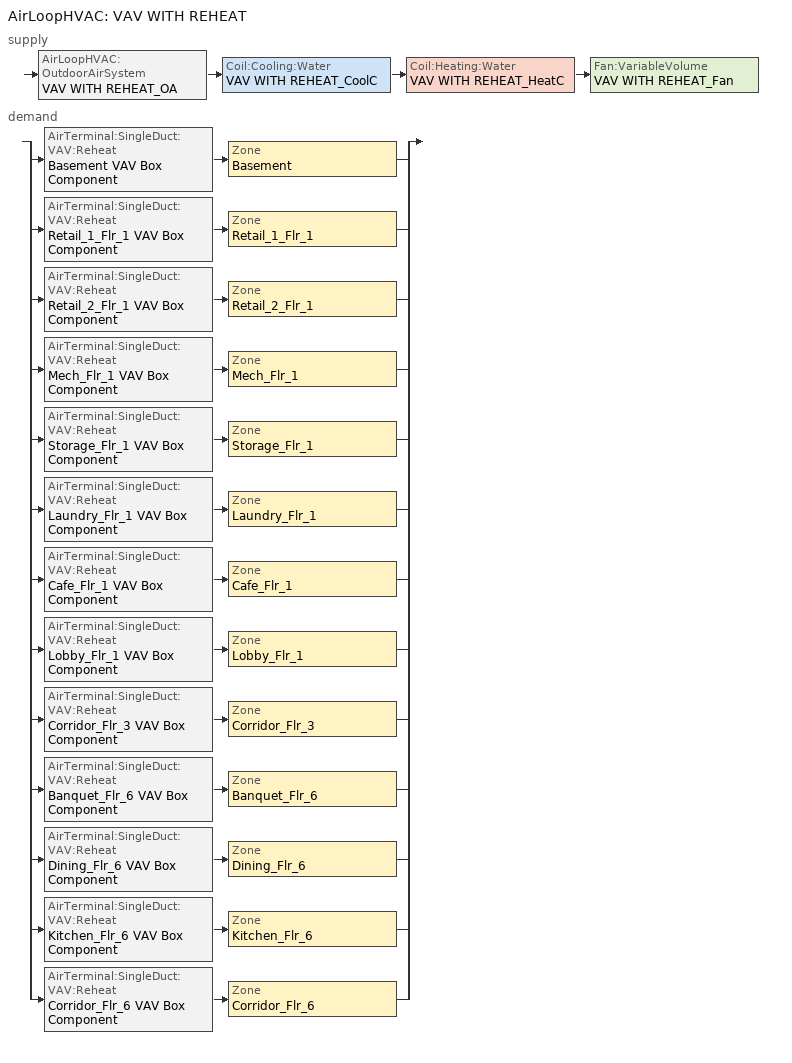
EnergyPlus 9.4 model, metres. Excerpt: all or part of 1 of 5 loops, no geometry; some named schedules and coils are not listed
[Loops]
AirLoopHVAC 'VAV WITH REHEAT'
 supply: AirLoopHVAC:OutdoorAirSystem 'VAV WITH REHEAT_OA' > Coil:Cooling:Water 'VAV WITH REHEAT_CoolC' > Coil:Heating:Water 'VAV WITH REHEAT_HeatC' > Fan:VariableVolume 'VAV WITH REHEAT_Fan'
 demand: split
  | AirTerminal:SingleDuct:VAV:Reheat 'Basement VAV Box Component' > Zone 'Basement'
  | AirTerminal:SingleDuct:VAV:Reheat 'Retail_1_Flr_1 VAV Box Component' > Zone 'Retail_1_Flr_1'
  | AirTerminal:SingleDuct:VAV:Reheat 'Retail_2_Flr_1 VAV Box Component' > Zone 'Retail_2_Flr_1'
  | AirTerminal:SingleDuct:VAV:Reheat 'Mech_Flr_1 VAV Box Component' > Zone 'Mech_Flr_1'
  | AirTerminal:SingleDuct:VAV:Reheat 'Storage_Flr_1 VAV Box Component' > Zone 'Storage_Flr_1'
  | AirTerminal:SingleDuct:VAV:Reheat 'Laundry_Flr_1 VAV Box Component' > Zone 'Laundry_Flr_1'
  | AirTerminal:SingleDuct:VAV:Reheat 'Cafe_Flr_1 VAV Box Component' > Zone 'Cafe_Flr_1'
  | AirTerminal:SingleDuct:VAV:Reheat 'Lobby_Flr_1 VAV Box Component' > Zone 'Lobby_Flr_1'
  | AirTerminal:SingleDuct:VAV:Reheat 'Corridor_Flr_3 VAV Box Component' > Zone 'Corridor_Flr_3'
  | AirTerminal:SingleDuct:VAV:Reheat 'Banquet_Flr_6 VAV Box Component' > Zone 'Banquet_Flr_6'
  | AirTerminal:SingleDuct:VAV:Reheat 'Dining_Flr_6 VAV Box Component' > Zone 'Dining_Flr_6'
  | AirTerminal:SingleDuct:VAV:Reheat 'Kitchen_Flr_6 VAV Box Component' > Zone 'Kitchen_Flr_6'
  | AirTerminal:SingleDuct:VAV:Reheat 'Corridor_Flr_6 VAV Box Component' > Zone 'Corridor_Flr_6'
[AirLoopHVAC]
VAV WITH REHEAT: Design supply air flow rate=Autosize
[AirTerminal:SingleDuct:VAV:Reheat] Availability schedule=ALWAYS_ON; Convergence tolerance=0.001; Damper heating action=ReverseWithLimits; Maximum air flow rate=Autosize; Maximum flow fraction during reheat=0.5; Maximum hot water or steam flow rate=Autosize; Maximum reheat air temperature=40; Minimum hot water or steam flow rate=0; Zone minimum air flow input method=Constant
Name | Constant minimum air flow fraction | Reheat coil
Banquet_Flr_6 VAV Box Component | 0.88 | Banquet_Flr_6 VAV Box Reheat Coil
Basement VAV Box Component | 0.495193 | Basement VAV Box Reheat Coil
Cafe_Flr_1 VAV Box Component | 0.9 | Cafe_Flr_1 VAV Box Reheat Coil
Corridor_Flr_3 VAV Box Component | 0.493834 | Corridor_Flr_3 VAV Box Reheat Coil
Corridor_Flr_6 VAV Box Component | 0.217151 | Corridor_Flr_6 VAV Box Reheat Coil
Dining_Flr_6 VAV Box Component | 0.86 | Dining_Flr_6 VAV Box Reheat Coil
Kitchen_Flr_6 VAV Box Component | 0.2 | Kitchen_Flr_6 VAV Box Reheat Coil
Laundry_Flr_1 VAV Box Component | 0.2 | Laundry_Flr_1 VAV Box Reheat Coil
Lobby_Flr_1 VAV Box Component | 0.64 | Lobby_Flr_1 VAV Box Reheat Coil
Mech_Flr_1 VAV Box Component | 0.2 | Mech_Flr_1 VAV Box Reheat Coil
Retail_1_Flr_1 VAV Box Component | 0.242981 | Retail_1_Flr_1 VAV Box Reheat Coil
Retail_2_Flr_1 VAV Box Component | 0.5 | Retail_2_Flr_1 VAV Box Reheat Coil
Storage_Flr_1 VAV Box Component | 0.720093 | Storage_Flr_1 VAV Box Reheat Coil
[Coil:Cooling:Water]
VAV WITH REHEAT_CoolC: Availability schedule=ALWAYS_ON; Design air flow rate=Autosize; Design inlet air humidity ratio=Autosize; Design inlet air temperature=Autosize; Design inlet water temperature=Autosize; Design outlet air humidity ratio=Autosize; Design outlet air temperature=Autosize; Design water flow rate=Autosize; Heat exchanger configuration=CrossFlow; Type of analysis=SimpleAnalysis
[Coil:Heating:Water]
VAV WITH REHEAT_HeatC: Availability schedule=ALWAYS_ON; Maximum water flow rate=Autosize; Performance input method=UFactorTimesAreaAndDesignWaterFlowRate; Rated capacity=Autosize; Rated inlet air temperature=16.6; Rated inlet water temperature=82.2; Rated outlet air temperature=32.2; Rated outlet water temperature=71.1; U factor times area value=Autosize
[Controller:MechanicalVentilation]
VAV_WITH_REHEAT_DCV: Availability schedule=ALWAYS_ON; Demand controlled ventilation=No; System outdoor air method=ZoneSum; Zone or zonelist name 1=Basement; Design specification outdoor air object name 1=CM DSOA Basement; Design specification zone air distribution object name 1=CM DSZAD Basement; Zone or zonelist name 2=Retail_1_Flr_1; Design specification outdoor air object name 2=CM DSOA Retail_1_Flr_1; Design specification zone air distribution object name 2=CM DSZAD Retail_1_Flr_1; Zone or zonelist name 3=Retail_2_Flr_1; Design specification outdoor air object name 3=CM DSOA Retail_2_Flr_1; Design specification zone air distribution object name 3=CM DSZAD Retail_2_Flr_1; Zone or zonelist name 4=Mech_Flr_1; Design specification outdoor air object name 4=CM DSOA Mech_Flr_1; Design specification zone air distribution object name 4=CM DSZAD Mech_Flr_1; Zone or zonelist name 5=Storage_Flr_1; Design specification outdoor air object name 5=CM DSOA Storage_Flr_1; Design specification zone air distribution object name 5=CM DSZAD Storage_Flr_1; Zone or zonelist name 6=Laundry_Flr_1; Design specification outdoor air object name 6=CM DSOA Laundry_Flr_1; Design specification zone air distribution object name 6=CM DSZAD Laundry_Flr_1; Zone or zonelist name 7=Cafe_Flr_1; Design specification outdoor air object name 7=CM DSOA Cafe_Flr_1; Design specification zone air distribution object name 7=CM DSZAD Cafe_Flr_1; Zone or zonelist name 8=Lobby_Flr_1; Design specification outdoor air object name 8=CM DSOA Lobby_Flr_1; Design specification zone air distribution object name 8=CM DSZAD Lobby_Flr_1; Zone or zonelist name 9=Corridor_Flr_3; Design specification outdoor air object name 9=CM DSOA Corridor_Flr_3; Design specification zone air distribution object name 9=CM DSZAD Corridor_Flr_3; Zone or zonelist name 10=Banquet_Flr_6; Design specification outdoor air object name 10=CM DSOA Banquet_Flr_6; Design specification zone air distribution object name 10=CM DSZAD Banquet_Flr_6; Zone or zonelist name 11=Dining_Flr_6; Design specification outdoor air object name 11=CM DSOA Dining_Flr_6; Design specification zone air distribution object name 11=CM DSZAD Dining_Flr_6; Zone or zonelist name 12=Corridor_Flr_6; Design specification outdoor air object name 12=CM DSOA Corridor_Flr_6; Design specification zone air distribution object name 12=CM DSZAD Corridor_Flr_6; Zone or zonelist name 13=Kitchen_Flr_6; Design specification outdoor air object name 13=CM DSOA Kitchen_Flr_6; Design specification zone air distribution object name 13=CM DSZAD Kitchen_Flr_6
[Controller:OutdoorAir]
VAV WITH REHEAT_OA_Controller: Economizer control action type=ModulateFlow; Economizer control type=DifferentialDryBulb; Economizer maximum limit enthalpy=64000; Heat recovery bypass control type=BypassWhenOAFlowGreaterThanMinimum; Lockout type=NoLockout; Maximum outdoor air flow rate=Autosize; Minimum limit type=FixedMinimum; Minimum outdoor air flow rate=Autosize; Minimum outdoor air schedule=MinOA_MotorizedDamper_Sched
[Controller:WaterCoil] Actuator variable=Flow; Control variable=Temperature; Maximum actuated flow=Autosize; Minimum actuated flow=0
Name | Action | Controller convergence tolerance
VAV WITH REHEAT_CoolC_Controller | Reverse
VAV WITH REHEAT_HeatC_Controller | Normal | 0.0001
[DesignSpecification:OutdoorAir]
Name | Outdoor air flow per zone floor area | Outdoor air method | Outdoor air flow per person | Outdoor air flow per zone
CM DSOA Banquet_Flr_6; CM DSOA Dining_Flr_6 | 0.00358002 | Sum
CM DSOA Basement | 0.000431633 | Sum | 0
CM DSOA Cafe_Flr_1 | 0.000914047 | Sum | 0.00354
CM DSOA Corridor_Flr_3; CM DSOA Corridor_Flr_6 | 0.000304682 | Sum | 0
CM DSOA Kitchen_Flr_6 | 0.00355463 | Sum | 0
CM DSOA Laundry_Flr_1; CM DSOA Mech_Flr_1 | 0 | Sum | 0
CM DSOA Lobby_Flr_1 | 0.00144724 | Sum
CM DSOA Retail_1_Flr_1; CM DSOA Retail_2_Flr_1 | 0.00118064 | Sum | 0
CM DSOA Storage_Flr_1 | 0.000609365 | Sum | 0
SZ DSOA Banquet_Flr_6; SZ DSOA Cafe_Flr_1; SZ DSOA Dining_Flr_6 | 0.00358002 | Flow/Area
SZ DSOA Basement | 0.000431633 | Flow/Area | 0
SZ DSOA Corridor_Flr_3; SZ DSOA Corridor_Flr_6 | 0.000304682 | Flow/Area
SZ DSOA Kitchen_Flr_6 | 0.00355463 | Flow/Area
SZ DSOA Laundry_Flr_1 | 0 | Maximum |  | 0
SZ DSOA Lobby_Flr_1 | 0.00144724 | Flow/Area
SZ DSOA Mech_Flr_1 | 0 | Flow/Area
SZ DSOA Retail_1_Flr_1; SZ DSOA Retail_2_Flr_1 | 0.00118064 | Flow/Area
SZ DSOA Storage_Flr_1 | 0.000609365 | Flow/Area
[DesignSpecification:ZoneAirDistribution] Zone air distribution effectiveness in cooling mode=1; Zone air distribution effectiveness in heating mode=1
CM DSZAD Banquet_Flr_6; CM DSZAD Basement; CM DSZAD Cafe_Flr_1; CM DSZAD Corridor_Flr_3; CM DSZAD Corridor_Flr_6; CM DSZAD Dining_Flr_6; CM DSZAD Kitchen_Flr_6; CM DSZAD Laundry_Flr_1; CM DSZAD Lobby_Flr_1; CM DSZAD Mech_Flr_1; CM DSZAD Retail_1_Flr_1; CM DSZAD Retail_2_Flr_1; CM DSZAD Storage_Flr_1
[Fan:VariableVolume]
VAV WITH REHEAT_Fan: Availability schedule=HVACOperationSchd; End use subcategory=Fan Energy; Fan power coefficient 1=0.0408; Fan power coefficient 2=0.088; Fan power coefficient 3=-0.0729; Fan power coefficient 4=0.9437; Fan power coefficient 5=0; Fan power minimum air flow rate=0; Fan power minimum flow rate input method=FixedFlowRate; Fan total efficiency=0.6201; Maximum flow rate=Autosize; Motor efficiency=0.954; Motor in airstream fraction=1; Pressure rise=1389.42
[Fan:ZoneExhaust] End use subcategory=Zone Exhaust Fans
Name | Availability schedule | Fan total efficiency | Maximum flow rate | Pressure rise | Balanced exhaust fraction schedule
BANQUET_FLR_6 Dummy Exhaust Fan; Dining_Flr_6 Dummy Exhaust Fan | Kitchen_Exhaust_SCH | 1 | 0.873103 | 0
Kitchen_Flr_6 Exhaust Fan | Kitchen_Exhaust_SCH | 0.385 | 1.88779 | 125 | Kitchen Exhaust Fan Balanced Exhaust Fraction Schedule
Laundry_Flr_1 Exhaust Fan | Hours_of_operation | 0.385 | 0.235974 | 125 | Laundry_Flr_1 Exhaust Fan Balanced Exhaust Fraction Schedule
Lobby_Flr_1 Dummy Exhaust Fan | Hours_of_operation | 1 | 0.235974 | 0
[HeatExchanger:AirToAir:SensibleAndLatent]
VAV WITH REHEAT Heat Recovery: Availability schedule=Always_On; Frost control type=ExhaustOnly; Heat exchanger type=Rotary; Initial defrost time fraction=0.167; Latent effectiveness at 75 cooling air flow=0.6; Latent effectiveness at 75 heating air flow=0.6; Latent effectiveness at 100 cooling air flow=0.6; Latent effectiveness at 100 heating air flow=0.6; Nominal electric power=8508.71; Nominal supply air flow rate=Autosize; Rate of defrost time fraction increase=1.44; Sensible effectiveness at 75 cooling air flow=0.75; Sensible effectiveness at 75 heating air flow=0.7; Sensible effectiveness at 100 cooling air flow=0.75; Sensible effectiveness at 100 heating air flow=0.7; Supply air outlet temperature control=Yes; Threshold temperature=-23.3
[Refrigeration:Case] Zone=Kitchen_Flr_6; Anti sweat heater control type=None; Availability schedule=ALWAYS_ON; Case anti sweat heater power per unit length=0; Case height=0; Case lighting schedule=walkin_occ_lght_sch; Defrost energy correction curve type=None; Fraction of lighting energy to case=1; Humidity at zero anti sweat heater energy=0; Latent case credit curve type=CaseTemperatureMethod; Minimum anti sweat heater power per unit length=0; Rated ambient relative humidity=55; Rated ambient temperature=23.88
Name | Case credit fraction schedule | Case defrost drip down schedule | Case defrost power per unit length | Case defrost schedule | Case defrost type | Case length | Case operating temperature | Fraction of anti sweat heater energy to case | Latent case credit curve | Operating case fan power per unit length | Rated latent heat ratio | Rated runtime fraction | Rated total cooling capacity per unit length | Refrigerated case restocking schedule | Standard case fan power per unit length | Standard case lighting power per unit length | Under case hvac return air fraction
Kitchen_Flr_6_Case:1_WALKINFREEZER | Kitchen_Flr_6_Case:1_WALKINFREEZER_CaseCreditReduxSched | Kitchen_Flr_6_Case:1_WALKINFREEZER_CaseDripDown2aDaySched | 273 | Kitchen_Flr_6_Case:1_WALKINFREEZER_CaseDefrost2aDaySched | Electric | 7.32 | -23 | 0 | Kitchen_Flr_6_Case:1_WALKINFREEZERSingleShelfHorizontal_LatentEnergyMult | 9.71429 | 0.1 | 0.4 | 367 | Kitchen_Flr_6_Case:1_WALKINFREEZER_WalkInStockingSched | 9.71429 | 16.4 | 0
Kitchen_Flr_6_Case:2_SELFCONTAINEDDISPLAYCASE |  |  | 0 |  | None | 3.66 | 2 | 0.2 | Kitchen_Flr_6_Case:2_SELFCONTAINEDDISPLAYCASEMultiShelfVertical_LatentEnergyMult | 15.7143 | 0.08 | 0.85 | 734 | Kitchen_Flr_6_Case:2_SELFCONTAINEDDISPLAYCASE_CaseStockingSched | 15.7143 | 33 | 0.05
[Refrigeration:CompressorRack] Condenser type=AirCooled; Design condenser fan power=350; Heat rejection location=Zone
Name | Compressor rack cop function of temperature curve | Condenser fan power function of temperature curve | Design compressor rack cop | End use subcategory | Refrigeration case name or walkin name or caseandwalkinlist
RACK1 | RACK1_RackCOPfTCurve | RACK1_RackCondFanCurve2 | 1.5 | Low Temp Refrigeration | Kitchen_Flr_6_Case:1_WALKINFREEZER
RACK2 | RACK2_RackCOPfTCurve |  | 3 | Med Temp Refrigeration | Kitchen_Flr_6_Case:2_SELFCONTAINEDDISPLAYCASE
[SetpointManager:MixedAir] Control variable=Temperature
Name | Setpoint node or nodelist
VAV WITH REHEAT_CoolC SAT Manager | VAV WITH REHEAT_CoolC-VAV WITH REHEAT_HeatCNode
VAV WITH REHEAT_HeatC SAT Manager | VAV WITH REHEAT_HeatC-VAV WITH REHEAT_FanNode
VAV WITH REHEAT_OAMixed Air Temp Manager | VAV WITH REHEAT_OA-VAV WITH REHEAT_CoolCNode
[SetpointManager:OutdoorAirPretreat]
VAV WITH REHEAT Heat Exhchanger Supply Air Temp Manager: Control variable=Temperature; Maximum setpoint humidity ratio=1; Maximum setpoint temperature=99; Minimum setpoint humidity ratio=1e-05; Minimum setpoint temperature=-99; Setpoint node or nodelist=VAV WITH REHEAT Heat Recovery Outlet Node
[SetpointManager:OutdoorAirReset]
VAV WITH REHEAT SAT setpoint: Control variable=Temperature; Outdoor high temperature=21.1; Outdoor low temperature=10; Setpoint at outdoor high temperature=12.8; Setpoint at outdoor low temperature=15.6; Setpoint node or nodelist=VAV WITH REHEAT Supply Equipment Outlet Node
[Sizing:System]
VAV WITH REHEAT: 100 outdoor air in cooling=No; 100 outdoor air in heating=No; Central cooling capacity control method=OnOff; Central cooling design supply air humidity ratio=0.0085; Central cooling design supply air temperature=12.8; Central heating design supply air humidity ratio=0.008; Central heating design supply air temperature=16.7; Central heating maximum system air flow ratio=0.3; Cooling design capacity=Autosize; Cooling design capacity method=CoolingDesignCapacity; Cooling supply air flow rate=0; Cooling supply air flow rate method=DesignDay; Design outdoor air flow rate=11.7891; Heating design capacity=Autosize; Heating design capacity method=HeatingDesignCapacity; Heating supply air flow rate=0; Heating supply air flow rate method=DesignDay; Precool design humidity ratio=0.008; Precool design temperature=12.8; Preheat design humidity ratio=0.008; Preheat design temperature=7; System outdoor air method=ZoneSum; Type of load to size on=Sensible; Type of zone sum to use=Coincident; Zone maximum outdoor air fraction=1
[Sizing:Zone] Account for dedicated outdoor air system=No; Cooling design air flow method=DesignDayWithLimit; Dedicated outdoor air high setpoint temperature for design=Autosize; Dedicated outdoor air low setpoint temperature for design=Autosize; Dedicated outdoor air system control strategy=NeutralSupplyAir; Heating design air flow method=DesignDay; Heating design air flow rate=0; Zone cooling design supply air humidity ratio=0.0085; Zone cooling design supply air temperature=12.8; Zone cooling design supply air temperature input method=SupplyAirTemperature; Zone heating design supply air humidity ratio=0.008; Zone heating design supply air temperature=40; Zone heating design supply air temperature input method=SupplyAirTemperature
Name | Cooling minimum air flow | Cooling minimum air flow fraction | Design specification outdoor air object
Basement | 0 | 0 | SZ DSOA Basement
Retail_1_Flr_1 | 0 | 0 | SZ DSOA Retail_1_Flr_1
Retail_2_Flr_1 | 0 | 0 | SZ DSOA Retail_2_Flr_1
Mech_Flr_1 | 0 | 0 | SZ DSOA Mech_Flr_1
Storage_Flr_1 | 0 | 0 | SZ DSOA Storage_Flr_1
Laundry_Flr_1 | 0 | 0 | SZ DSOA Laundry_Flr_1
Cafe_Flr_1 | 0 | 0 | SZ DSOA Cafe_Flr_1
Lobby_Flr_1 | 0 | 0 | SZ DSOA Lobby_Flr_1
Corridor_Flr_3 | 0 | 0 | SZ DSOA Corridor_Flr_3
Banquet_Flr_6 | 0 | 0 | SZ DSOA Banquet_Flr_6
Dining_Flr_6 |  | 0 | SZ DSOA Dining_Flr_6
Kitchen_Flr_6 | 0.141584 | 0.7 | SZ DSOA Kitchen_Flr_6
Corridor_Flr_6 | 0 | 0 | SZ DSOA Corridor_Flr_6
[ThermostatSetpoint:DualSetpoint] Cooling setpoint temperature schedule=CLGSETP_SCH; Heating setpoint temperature schedule=HTGSETP_SCH
Banquet_Flr_6 DualSPSched; Basement DualSPSched; Cafe_Flr_1 DualSPSched; Corridor_Flr_3 DualSPSched; Corridor_Flr_6 DualSPSched; Dining_Flr_6 DualSPSched; Kitchen_Flr_6 DualSPSched; Laundry_Flr_1 DualSPSched; Lobby_Flr_1 DualSPSched; Mech_Flr_1 DualSPSched; Retail_1_Flr_1 DualSPSched; Retail_2_Flr_1 DualSPSched; Storage_Flr_1 DualSPSched
[WaterHeater:Mixed] Ambient temperature indicator=Zone; Deadband temperature difference=2; Heater control type=Cycle; Heater minimum capacity=0; Maximum temperature limit=82.2222; Off cycle parasitic heat fraction to tank=0
Name | Ambient temperature zone | Cold water supply temperature schedule | Heater fuel type | Heater maximum capacity | Heater thermal efficiency | Off cycle loss coefficient to ambient temperature | Off cycle parasitic fuel type | On cycle loss coefficient to ambient temperature | Peak use flow rate | Setpoint temperature schedule | Tank volume | Use flow rate fraction schedule
SHW Booster Water Heater | KITCHEN_FLR_6 | Booster Water Inlet Temp Schedule | Electricity | 8000 | 1 | 1.05316 | Electricity | 1.05316 | 8.391e-05 | Booster Water Setpoint Temp Schedule | 0.0227125 | BLDG_SWH_SCH
SWH Laundry | BASEMENT |  | NaturalGas | 87921.32 | 0.803989 | 11.2541 | NaturalGas | 11.2541 | 0.00193027 | Laundry Setpoint Temp Schedule | 1.13562 | LAUNDRY_SWH_SCH
[ZoneControl:Thermostat] Control type schedule=Dual Zone Control Type Sched
Name | Zone or zonelist | Control 1
Banquet_Flr_6 Thermostat | Banquet_Flr_6 | Banquet_Flr_6 DualSPSched
Basement Thermostat | Basement | Basement DualSPSched
Cafe_Flr_1 Thermostat | Cafe_Flr_1 | Cafe_Flr_1 DualSPSched
Corridor_Flr_3 Thermostat | Corridor_Flr_3 | Corridor_Flr_3 DualSPSched
Corridor_Flr_6 Thermostat | Corridor_Flr_6 | Corridor_Flr_6 DualSPSched
Dining_Flr_6 Thermostat | Dining_Flr_6 | Dining_Flr_6 DualSPSched
Kitchen_Flr_6 Thermostat | Kitchen_Flr_6 | Kitchen_Flr_6 DualSPSched
Laundry_Flr_1 Thermostat | Laundry_Flr_1 | Laundry_Flr_1 DualSPSched
Lobby_Flr_1 Thermostat | Lobby_Flr_1 | Lobby_Flr_1 DualSPSched
Mech_Flr_1 Thermostat | Mech_Flr_1 | Mech_Flr_1 DualSPSched
Retail_1_Flr_1 Thermostat | Retail_1_Flr_1 | Retail_1_Flr_1 DualSPSched
Retail_2_Flr_1 Thermostat | Retail_2_Flr_1 | Retail_2_Flr_1 DualSPSched
Storage_Flr_1 Thermostat | Storage_Flr_1 | Storage_Flr_1 DualSPSched
[Zone equipment]
Banquet_Flr_6: BANQUET_FLR_6 Dummy Exhaust Fan, Banquet_Flr_6 VAV Box Component
Basement: Basement VAV Box Component
Cafe_Flr_1: Cafe_Flr_1 VAV Box Component
Corridor_Flr_3: Corridor_Flr_3 VAV Box Component
Corridor_Flr_6: Corridor_Flr_6 VAV Box Component
Dining_Flr_6: Dining_Flr_6 Dummy Exhaust Fan, Dining_Flr_6 VAV Box Component
Kitchen_Flr_6: Kitchen_Flr_6 Exhaust Fan, Kitchen_Flr_6 VAV Box Component
Laundry_Flr_1: Laundry_Flr_1 Exhaust Fan, Laundry_Flr_1 VAV Box Component
Lobby_Flr_1: Lobby_Flr_1 Dummy Exhaust Fan, Lobby_Flr_1 VAV Box Component
Mech_Flr_1: Mech_Flr_1 VAV Box Component
Retail_1_Flr_1: Retail_1_Flr_1 VAV Box Component
Retail_2_Flr_1: Retail_2_Flr_1 VAV Box Component
Storage_Flr_1: Storage_Flr_1 VAV Box Component
[Curve:Cubic] Maximum value of x=20; Minimum value of x=-35
Name | Coefficient1 constant | Coefficient2 x | Coefficient3 x 2 | Coefficient4 x 3
Kitchen_Flr_6_Case:1_WALKINFREEZERSingleShelfHorizontal_LatentEnergyMult | 0.0236 | 0.0006 | 0 | 0
Kitchen_Flr_6_Case:2_SELFCONTAINEDDISPLAYCASEMultiShelfVertical_LatentEnergyMult | 0.0265263 | 0.00107803 | 6.02558e-05 | 1.23732e-06
[Curve:Quadratic]
Name | Maximum value of x | Minimum value of x | Coefficient1 constant | Coefficient2 x | Coefficient3 x 2
RACK1_RackCOPfTCurve | 35 | 10 | 1.7603 | -0.0377 | 0.0004
RACK1_RackCondFanCurve2 | 35 | 0 | 0 | 0.0286 | 0
RACK2_RackCOPfTCurve | 50 | 0 | 1 | 0 | 0
[Schedule:Compact]
ALWAYS_ON; HVACOperationSchd; Hours_of_operation; Laundry_Flr_1 Exhaust Fan Balanced Exhaust Fraction Schedule; MinOA_MotorizedDamper_Sched: Through: 12/31, For: AllDays, Until: 24:00, 1
Booster Water Inlet Temp Schedule: THROUGH: 12/31, FOR: AllDays, UNTIL: 24:00, 60
Booster Water Setpoint Temp Schedule: THROUGH: 12/31, FOR: AllDays, UNTIL: 24:00, 82.22
Kitchen Exhaust Fan Balanced Exhaust Fraction Schedule: Through: 12/31, For: AllDays, Until: 07:00, 0, Until: 24:00, 0.925
Kitchen_Exhaust_SCH: Through: 12/31, For: AllDays, Until: 07:00, 0, Until: 24:00, 1
Kitchen_Flr_6_Case:1_WALKINFREEZER_CaseCreditReduxSched: Through: 12/31, For:AllDays, Interpolate:No, Until: 7:00, 0.2, Until: 21:00, 0.4, Until: 24:00, 0.2
Kitchen_Flr_6_Case:1_WALKINFREEZER_CaseDefrost2aDaySched: Through: 12/31, For:AllDays, Interpolate:Average, Until: 11:00, 0, Until: 11:20, 1, Until: 23:00, 0, Until: 23:20, 1, Until: 24:00, 0
Kitchen_Flr_6_Case:1_WALKINFREEZER_CaseDripDown2aDaySched: Through: 12/31, For:AllDays, Interpolate:Average, Until: 11:00, 0, Until: 11:30, 1, Until: 23:00, 0, Until: 23:30, 1, Until: 24:00, 0
Kitchen_Flr_6_Case:1_WALKINFREEZER_WalkInStockingSched: Through: 12/31, For: Tuesday Friday, Until: 4:00, 0, Until: 5:00, 725, Until: 6:00, 417, Until: 7:00, 290, Until: 24:00, 0, For: AllOtherDays, Until: 4:00, 0, Until: 5:00, 125, Until: 6:00, 117, Until: 7:00, 90, Until: 19:00, 0, Until: 20:00, 125, Until: 21:00, 117, Until: 22:00, 90, Until: 24:00, 0
Kitchen_Flr_6_Case:2_SELFCONTAINEDDISPLAYCASE_CaseStockingSched: Through: 12/31, For:AllDays, Until: 6:00, 0, Until: 7:00, 50, Until: 9:00, 70, Until: 10:00, 80, Until: 11:00, 70, Until: 13:00, 50, Until: 14:00, 80, Until: 15:00, 90, Until: 16:00, 80, Until: 24:00, 0
walkin_occ_lght_SCH: Through: 12/31, For: Weekdays, Until: 1:00, 0.104, Until: 2:00, 0.078, Until: 5:00, 0.052, Until: 6:00, 0.104, Until: 7:00, 0.208, Until: 8:00, 0.26, Until: 10:00, 0.208, Until: 18:00, 0.13, Until: 19:00, 0.312, Until: 20:00, 0.416, Until: 21:00, 0.468, Until: 22:00, 0.416, Until: 23:00, 0.312, Until: 24:00, 0.156, For: Saturday, Until: 2:00, 0.104, Until: 6:00, 0.052, Until: 8:00, 0.156, Until: 10:00, 0.208, Until: 11:00, 0.156, Until: 18:00, 0.13, Until: 19:00, 0.312, Until: 22:00, 0.364, Until: 23:00, 0.312, Until: 24:00, 0.156, For: SummerDesignDay, Until: 24:00, 1, For: WinterDesignDay, Until: 24:00, 0, For: Sunday Holidays AllOtherDays, Until: 2:00, 0.156, Until: 6:00, 0.104, Until: 7:00, 0.156, Until: 9:00, 0.208, Until: 13:00, 0.156, Until: 18:00, 0.104, Until: 19:00, 0.26, Until: 20:00, 0.364, Until: 21:00, 0.416, Until: 22:00, 0.312, Until: 23:00, 0.26, Until: 24:00, 0.156
